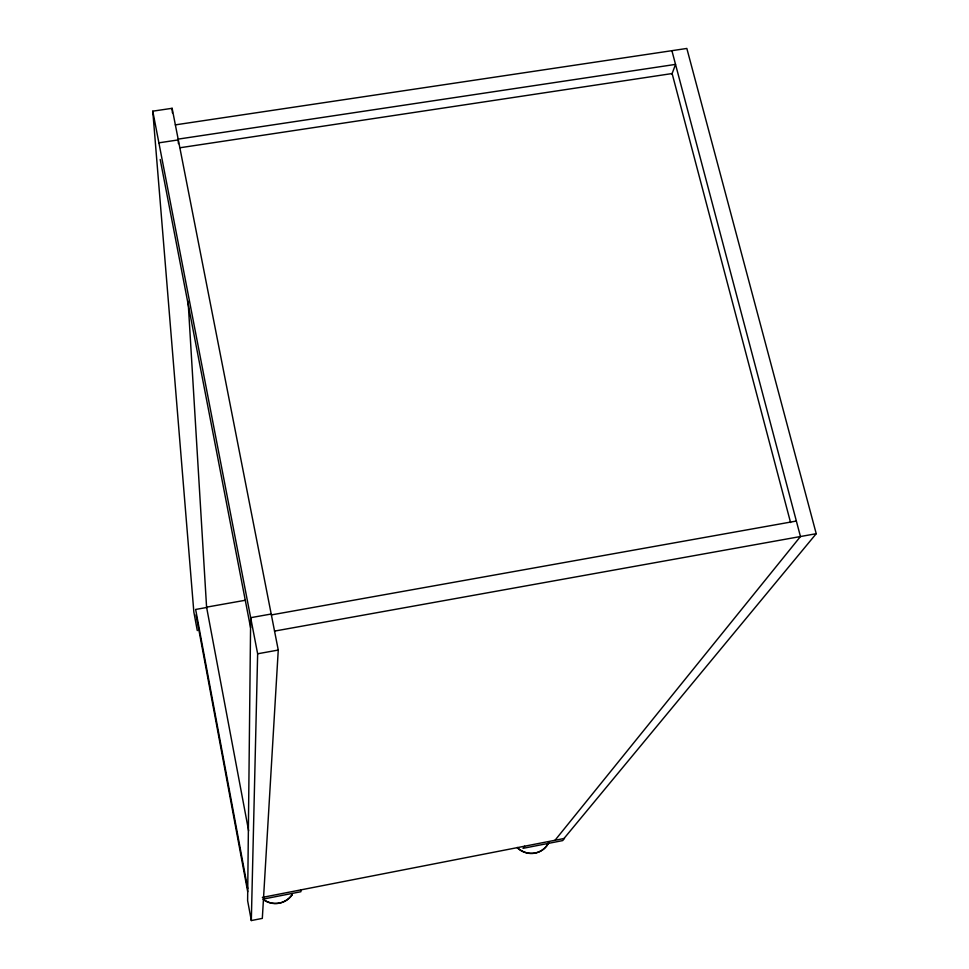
<?xml version="1.0" encoding="UTF-8"?>
<svg xmlns="http://www.w3.org/2000/svg" width="969" height="969" viewBox="0 0 969 969"><rect width="100%" height="100%" fill="white"/><g stroke="black" fill="none" stroke-linecap="round" stroke-linejoin="round"><path stroke-width="1.45" d="M251.322 920.55L257.645 653.784L152.775 111.169L172.119 108.298L278.26 650.054L262.32 918.394L251.322 920.55L247.616 900.637L250.668 617.689L271.199 614.019M301.177 889.821L300.85 891.734L262.89 899.147M671.844 74.31L675.538 64.39L178.151 139.124L178.429 143.642M524.617 846.203L523.042 848.335L562.674 840.595L564.467 838.427L262.369 897.403M555.019 840.268L800.455 536.535L671.905 50.679M563.97 838.524L816.225 533.701L686.839 48.45L175.353 124.868M274.542 631.098L816.225 533.701M257.645 653.784L278.26 650.054M271.368 614.915L796.348 521.043M245.327 600.259L206.579 607.151L248.633 830.796M206.663 607.49L195.641 609.453L247.749 888.694M180.186 147.724L672.123 73.547L790.571 522.545M158.892 142.831L178.308 139.911M160.2 159.485L250.559 627.621M196.065 614.879L247.713 891.759M197.301 630.589L193.848 612.033L152.775 111.169M172.119 108.298L172.409 112.828M188.095 301.335L206.639 608.096M548.842 842.376A20.022 19.465 42.8 0 1 517.216 847.463M548.708 842.533A20.01 19.453 42.8 0 1 517.107 847.633M292.287 894.496A20.264 20.107 -28.3 0 1 264.137 899.995M292.263 894.629A20.252 20.107 -28.4 0 1 264.125 900.128"/></g></svg>
